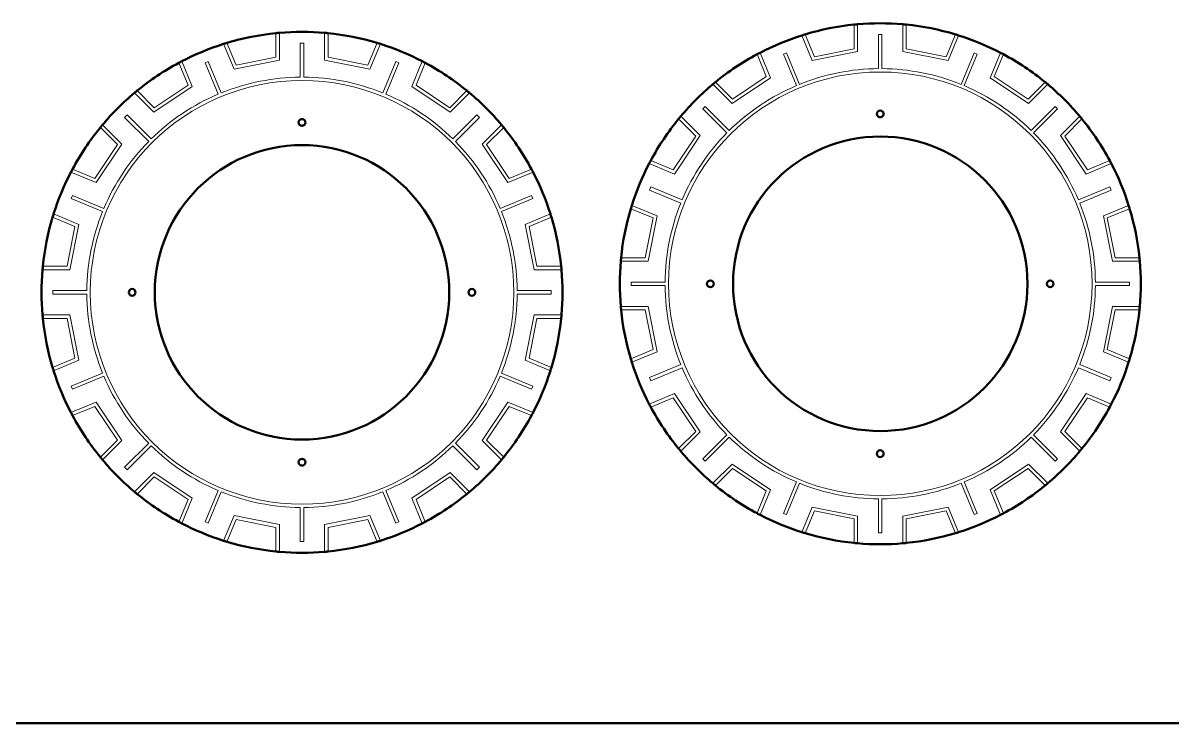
# Model space of a CAD drawing. Header units: millimetres. Extents: x -4457 to 5436, y 521 to 6420.
# Drawn here: x 2258 to 3272, y 5758 to 6376 of the extents above; entities that cross this region are included whole.
import ezdxf

# ---------------------------------------------------------------- set-up
doc = ezdxf.new("R2010")
doc.units = ezdxf.units.MM
doc.header["$MEASUREMENT"] = 0
doc.layers.add('layer 1', color=7, linetype='Continuous')
doc.layers.add('layer 2', color=7, linetype='Continuous')

msp = doc.modelspace()

# ---------------------------------------------------------------- linework, layer by layer
at = {"layer": 'layer 1', "lineweight": 50}
for points in [[(2991.7096, 6374.229), (2977.0243, 6372.7531), (2962.5151, 6369.867), (2948.3828, 6365.6108)], [(2994.7096, 6374.5107), (2993.709, 6374.4233), (2992.709, 6374.3294), (2991.7096, 6374.229)], [(3034.7096, 6374.5107), (3021.4016, 6375.6723), (3008.0176, 6375.6723), (2994.7096, 6374.5107)], [(3037.7096, 6374.229), (3036.7102, 6374.3294), (3035.7102, 6374.4233), (3034.7096, 6374.5107)], [(3081.0364, 6365.6108), (3066.9041, 6369.867), (3052.3949, 6372.7531), (3037.7096, 6374.229)], [(2481.0964, 6366.6915), (2466.4111, 6365.2156), (2451.902, 6362.3295), (2437.7697, 6358.0733)], [(2484.0964, 6366.9732), (2483.0958, 6366.8859), (2482.0958, 6366.792), (2481.0964, 6366.6915)], [(2524.0964, 6366.9732), (2510.7884, 6368.1348), (2497.4045, 6368.1348), (2484.0964, 6366.9732)], [(2527.0964, 6366.6915), (2526.0971, 6366.792), (2525.097, 6366.8859), (2524.0964, 6366.9732)], [(2570.4232, 6358.0733), (2556.2909, 6362.3295), (2541.7818, 6365.2156), (2527.0964, 6366.6915)], [(2945.5034, 6364.723), (2932.7639, 6360.7034), (2920.3987, 6355.5816), (2908.5482, 6349.4156)], [(2948.3828, 6365.6108), (2947.4211, 6365.3211), (2946.4613, 6365.0252), (2945.5034, 6364.723)], [(3083.9158, 6364.723), (3082.958, 6365.0252), (3081.9981, 6365.3211), (3081.0364, 6365.6108)], [(3120.871, 6349.4156), (3109.0205, 6355.5816), (3096.6554, 6360.7034), (3083.9158, 6364.723)], [(2434.8902, 6357.1855), (2422.1507, 6353.1659), (2409.7855, 6348.0441), (2397.9351, 6341.8781)], [(2437.7697, 6358.0733), (2436.8079, 6357.7836), (2435.8481, 6357.4877), (2434.8902, 6357.1855)], [(2573.3026, 6357.1855), (2572.3448, 6357.4877), (2571.3849, 6357.7836), (2570.4232, 6358.0733)], [(2610.2578, 6341.8781), (2598.4073, 6348.0441), (2586.0422, 6353.1659), (2573.3026, 6357.1855)], [(2397.9351, 6341.8781), (2397.044, 6341.4145), (2396.1561, 6340.9451), (2395.2712, 6340.4699)], [(2612.9217, 6340.4699), (2612.0368, 6340.9451), (2611.1488, 6341.4145), (2610.2578, 6341.8781)], [(2905.8844, 6348.0073), (2892.8817, 6341.0239), (2880.5815, 6332.8051), (2869.1537, 6323.4647)], [(2908.5482, 6349.4156), (2907.6572, 6348.952), (2906.7693, 6348.4826), (2905.8844, 6348.0073)], [(3123.5348, 6348.0073), (3122.65, 6348.4826), (3121.762, 6348.952), (3120.871, 6349.4156)], [(3160.2655, 6323.4647), (3148.8378, 6332.8051), (3136.5375, 6341.0239), (3123.5348, 6348.0073)], [(2395.2712, 6340.4699), (2382.2686, 6333.4864), (2369.9683, 6325.2677), (2358.5405, 6315.9272)], [(2649.6523, 6315.9272), (2638.2246, 6325.2677), (2625.9243, 6333.4864), (2612.9217, 6340.4699)], [(2866.8332, 6321.5425), (2856.6016, 6312.9537), (2847.1378, 6303.4899), (2838.549, 6293.2583)], [(2869.1537, 6323.4647), (2868.376, 6322.8291), (2867.6025, 6322.1883), (2866.8332, 6321.5425)], [(3162.586, 6321.5425), (3161.8167, 6322.1883), (3161.0432, 6322.8291), (3160.2655, 6323.4647)], [(3190.8703, 6293.2583), (3182.2815, 6303.4899), (3172.8176, 6312.9537), (3162.586, 6321.5425)], [(2356.2201, 6314.0051), (2345.9885, 6305.4163), (2336.5246, 6295.9524), (2327.9358, 6285.7208)], [(2358.5405, 6315.9272), (2357.7629, 6315.2916), (2356.9893, 6314.6508), (2356.2201, 6314.0051)], [(2651.9728, 6314.0051), (2651.2035, 6314.6508), (2650.43, 6315.2916), (2649.6523, 6315.9272)], [(2680.2571, 6285.7208), (2671.6683, 6295.9524), (2662.2044, 6305.4163), (2651.9728, 6314.0051)], [(2836.6268, 6290.9378), (2827.2864, 6279.5101), (2819.0676, 6267.2098), (2812.0842, 6254.2071)], [(2838.549, 6293.2583), (2837.9032, 6292.489), (2837.2625, 6291.7155), (2836.6268, 6290.9378)], [(3192.7924, 6290.9378), (3192.1568, 6291.7155), (3191.516, 6292.489), (3190.8703, 6293.2583)], [(3217.3351, 6254.2071), (3210.3516, 6267.2098), (3202.1329, 6279.5101), (3192.7924, 6290.9378)], [(2326.0136, 6283.4003), (2316.6732, 6271.9726), (2308.4544, 6259.6723), (2301.471, 6246.6696)], [(2327.9358, 6285.7208), (2327.29, 6284.9515), (2326.6493, 6284.178), (2326.0136, 6283.4003)], [(2682.1792, 6283.4003), (2681.5436, 6284.178), (2680.9029, 6284.9515), (2680.2571, 6285.7208)], [(2706.7219, 6246.6696), (2699.7385, 6259.6723), (2691.5197, 6271.9726), (2682.1792, 6283.4003)], [(2810.6759, 6251.5433), (2804.5099, 6239.6928), (2799.3881, 6227.3276), (2795.3686, 6214.5881)], [(2812.0842, 6254.2071), (2811.6089, 6253.3223), (2811.1395, 6252.4343), (2810.6759, 6251.5433)], [(3218.7433, 6251.5433), (3218.2797, 6252.4343), (3217.8103, 6253.3223), (3217.3351, 6254.2071)], [(3234.0507, 6214.5881), (3230.0311, 6227.3276), (3224.9093, 6239.6928), (3218.7433, 6251.5433)], [(2300.0627, 6244.0058), (2293.8967, 6232.1553), (2288.7749, 6219.7902), (2284.7554, 6207.0506)], [(2301.471, 6246.6696), (2300.9958, 6245.7848), (2300.5263, 6244.8968), (2300.0627, 6244.0058)], [(2708.1302, 6244.0058), (2707.6666, 6244.8968), (2707.1971, 6245.7848), (2706.7219, 6246.6696)], [(2723.4375, 6207.0506), (2719.4179, 6219.7902), (2714.2961, 6232.1553), (2708.1302, 6244.0058)], [(2794.4807, 6211.7087), (2790.2245, 6197.5764), (2787.3384, 6183.0672), (2785.8625, 6168.3819)], [(2795.3686, 6214.5881), (2795.0663, 6213.6302), (2794.7704, 6212.6704), (2794.4807, 6211.7087)], [(3234.9385, 6211.7087), (3234.6488, 6212.6704), (3234.3529, 6213.6302), (3234.0507, 6214.5881)], [(3243.5567, 6168.3819), (3242.0808, 6183.0672), (3239.1947, 6197.5764), (3234.9385, 6211.7087)], [(2283.8676, 6204.1712), (2279.6113, 6190.0389), (2276.7253, 6175.5297), (2275.2493, 6160.8444)], [(2284.7554, 6207.0506), (2284.4532, 6206.0928), (2284.1572, 6205.1329), (2283.8676, 6204.1712)], [(2724.3253, 6204.1712), (2724.0357, 6205.1329), (2723.7397, 6206.0928), (2723.4375, 6207.0506)], [(2732.9435, 6160.8444), (2731.4676, 6175.5297), (2728.5816, 6190.0389), (2724.3253, 6204.1712)], [(2275.2493, 6160.8444), (2275.1489, 6159.845), (2275.055, 6158.845), (2274.9677, 6157.8444)], [(2733.2252, 6157.8444), (2733.1379, 6158.845), (2733.044, 6159.845), (2732.9435, 6160.8444)], [(2785.5808, 6165.3819), (2784.4192, 6152.0739), (2784.4192, 6138.6899), (2785.5808, 6125.3819)], [(2785.8625, 6168.3819), (2785.7621, 6167.3825), (2785.6682, 6166.3825), (2785.5808, 6165.3819)], [(3243.8384, 6165.3819), (3243.7511, 6166.3825), (3243.6572, 6167.3825), (3243.5567, 6168.3819)], [(3243.8384, 6125.3819), (3245, 6138.6895), (3245, 6152.073), (3243.8385, 6165.3807)], [(2274.9677, 6157.8444), (2273.806, 6144.5364), (2273.806, 6131.1524), (2274.9677, 6117.8444)], [(2733.2252, 6117.8444), (2734.3868, 6131.152), (2734.3868, 6144.5356), (2733.2253, 6157.8432)], [(2785.5808, 6125.3819), (2785.6682, 6124.3813), (2785.7621, 6123.3813), (2785.8625, 6122.3819)], [(2785.8625, 6122.3819), (2787.3384, 6107.6966), (2790.2245, 6093.1874), (2794.4807, 6079.0551)], [(3234.9385, 6079.0551), (3239.1947, 6093.1874), (3242.0808, 6107.6966), (3243.5567, 6122.3819)], [(3243.5567, 6122.3819), (3243.6572, 6123.3813), (3243.7511, 6124.3813), (3243.8384, 6125.3819)], [(2274.9677, 6117.8444), (2275.055, 6116.8438), (2275.1489, 6115.8438), (2275.2493, 6114.8444)], [(2275.2493, 6114.8444), (2276.7253, 6100.1591), (2279.6113, 6085.6499), (2283.8676, 6071.5176)], [(2724.3253, 6071.5176), (2728.5816, 6085.6499), (2731.4676, 6100.1591), (2732.9435, 6114.8444)], [(2732.9435, 6114.8444), (2733.044, 6115.8438), (2733.1379, 6116.8438), (2733.2252, 6117.8444)], [(2794.4807, 6079.0551), (2794.7704, 6078.0934), (2795.0663, 6077.1336), (2795.3686, 6076.1757)], [(3234.0507, 6076.1757), (3234.3529, 6077.1336), (3234.6488, 6078.0934), (3234.9385, 6079.0551)], [(2283.8676, 6071.5176), (2284.1572, 6070.5559), (2284.4532, 6069.5961), (2284.7554, 6068.6382)], [(2284.7554, 6068.6382), (2288.7749, 6055.8987), (2293.8967, 6043.5335), (2300.0627, 6031.683)], [(2708.1302, 6031.683), (2714.2961, 6043.5335), (2719.4179, 6055.8987), (2723.4375, 6068.6382)], [(2723.4375, 6068.6382), (2723.7397, 6069.5961), (2724.0357, 6070.5559), (2724.3253, 6071.5176)], [(2795.3686, 6076.1757), (2799.3881, 6063.4361), (2804.5099, 6051.071), (2810.6759, 6039.2205)], [(3218.7433, 6039.2205), (3224.9093, 6051.071), (3230.0311, 6063.4361), (3234.0507, 6076.1757)], [(2810.6759, 6039.2205), (2811.1395, 6038.3295), (2811.6089, 6037.4415), (2812.0842, 6036.5567)], [(3217.3351, 6036.5567), (3217.8103, 6037.4415), (3218.2797, 6038.3295), (3218.7433, 6039.2205)], [(2300.0627, 6031.683), (2300.5263, 6030.792), (2300.9958, 6029.9041), (2301.471, 6029.0192)], [(2301.471, 6029.0192), (2308.4544, 6016.0165), (2316.6732, 6003.7163), (2326.0136, 5992.2885)], [(2682.1792, 5992.2885), (2691.5197, 6003.7163), (2699.7385, 6016.0165), (2706.7219, 6029.0192)], [(2706.7219, 6029.0192), (2707.1971, 6029.9041), (2707.6666, 6030.792), (2708.1302, 6031.683)], [(2812.0842, 6036.5567), (2819.0676, 6023.554), (2827.2864, 6011.2537), (2836.6268, 5999.826)], [(3192.7924, 5999.826), (3202.1329, 6011.2537), (3210.3516, 6023.554), (3217.3351, 6036.5567)], [(2836.6268, 5999.826), (2837.2625, 5999.0483), (2837.9032, 5998.2748), (2838.549, 5997.5055)], [(2838.549, 5997.5055), (2847.1378, 5987.2739), (2856.6016, 5977.8101), (2866.8332, 5969.2212)], [(3162.586, 5969.2212), (3172.8176, 5977.8101), (3182.2815, 5987.2739), (3190.8703, 5997.5055)], [(3190.8703, 5997.5055), (3191.516, 5998.2748), (3192.1568, 5999.0483), (3192.7924, 5999.826)], [(2326.0136, 5992.2885), (2326.6493, 5991.5108), (2327.29, 5990.7373), (2327.9358, 5989.968)], [(2327.9358, 5989.968), (2336.5246, 5979.7364), (2345.9885, 5970.2726), (2356.2201, 5961.6838)], [(2651.9728, 5961.6838), (2662.2044, 5970.2726), (2671.6683, 5979.7364), (2680.2571, 5989.968)], [(2680.2571, 5989.968), (2680.9029, 5990.7373), (2681.5436, 5991.5108), (2682.1792, 5992.2885)], [(2866.8332, 5969.2212), (2867.6025, 5968.5755), (2868.376, 5967.9347), (2869.1537, 5967.2991)], [(2869.1537, 5967.2991), (2880.5815, 5957.9586), (2892.8817, 5949.7399), (2905.8844, 5942.7565)], [(3123.5348, 5942.7565), (3136.5375, 5949.7399), (3148.8378, 5957.9586), (3160.2655, 5967.2991)], [(3160.2655, 5967.2991), (3161.0432, 5967.9347), (3161.8167, 5968.5755), (3162.586, 5969.2212)], [(2356.2201, 5961.6838), (2356.9893, 5961.038), (2357.7629, 5960.3973), (2358.5405, 5959.7616)], [(2358.5405, 5959.7616), (2369.9683, 5950.4212), (2382.2686, 5942.2024), (2395.2712, 5935.219)], [(2612.9217, 5935.219), (2625.9243, 5942.2024), (2638.2246, 5950.4212), (2649.6523, 5959.7616)], [(2649.6523, 5959.7616), (2650.43, 5960.3973), (2651.2035, 5961.038), (2651.9728, 5961.6838)], [(2905.8844, 5942.7565), (2906.7693, 5942.2812), (2907.6572, 5941.8118), (2908.5482, 5941.3482)], [(2908.5482, 5941.3482), (2920.3987, 5935.1822), (2932.7639, 5930.0604), (2945.5034, 5926.0408)], [(3083.9158, 5926.0408), (3096.6554, 5930.0604), (3109.0205, 5935.1822), (3120.871, 5941.3482)], [(3120.871, 5941.3482), (3121.762, 5941.8118), (3122.65, 5942.2812), (3123.5348, 5942.7565)], [(2395.2712, 5935.219), (2396.1561, 5934.7437), (2397.044, 5934.2743), (2397.9351, 5933.8107)], [(2397.9351, 5933.8107), (2409.7855, 5927.6447), (2422.1507, 5922.5229), (2434.8902, 5918.5034)], [(2573.3026, 5918.5034), (2586.0422, 5922.5229), (2598.4073, 5927.6447), (2610.2578, 5933.8107)], [(2610.2578, 5933.8107), (2611.1488, 5934.2743), (2612.0368, 5934.7437), (2612.9217, 5935.219)], [(2945.5034, 5926.0408), (2946.4613, 5925.7386), (2947.4211, 5925.4427), (2948.3828, 5925.153)], [(3081.0364, 5925.153), (3081.9981, 5925.4427), (3082.958, 5925.7386), (3083.9158, 5926.0408)], [(2434.8902, 5918.5034), (2435.8481, 5918.2011), (2436.8079, 5917.9052), (2437.7697, 5917.6155)], [(2437.7697, 5917.6155), (2451.902, 5913.3593), (2466.4111, 5910.4732), (2481.0964, 5908.9973)], [(2527.0964, 5908.9973), (2541.7818, 5910.4732), (2556.2909, 5913.3593), (2570.4232, 5917.6155)], [(2570.4232, 5917.6155), (2571.3849, 5917.9052), (2572.3448, 5918.2011), (2573.3026, 5918.5034)], [(2948.3828, 5925.153), (2962.5151, 5920.8968), (2977.0243, 5918.0107), (2991.7096, 5916.5348)], [(2991.7096, 5916.5348), (2992.709, 5916.4343), (2993.709, 5916.3404), (2994.7096, 5916.2531)], [(2994.7096, 5916.2531), (3008.0176, 5915.0915), (3021.4016, 5915.0915), (3034.7096, 5916.2531)], [(3034.7096, 5916.2531), (3035.7102, 5916.3404), (3036.7102, 5916.4343), (3037.7096, 5916.5348)], [(3037.7096, 5916.5348), (3052.3949, 5918.0107), (3066.9041, 5920.8968), (3081.0364, 5925.153)], [(2481.0964, 5908.9973), (2482.0958, 5908.8969), (2483.0958, 5908.803), (2484.0964, 5908.7156)], [(2484.0964, 5908.7156), (2497.4045, 5907.554), (2510.7884, 5907.554), (2524.0964, 5908.7156)], [(2524.0964, 5908.7156), (2525.097, 5908.803), (2526.0971, 5908.8969), (2527.0964, 5908.9973)], [(3670.5613, 5757.5702), (3670.5613, 5757.5702), (1665.5613, 5757.5702), (1665.5613, 5757.5702)]]:
    msp.add_open_spline(points, degree=3, dxfattribs=at)
for points in [[(2507.0964, 6287.8444), (2507.0964, 6289.5013), (2505.7533, 6290.8444), (2504.0964, 6290.8444), (2504.0964, 6290.8444), (2502.4396, 6290.8444), (2501.0964, 6289.5013), (2501.0964, 6287.8444), (2501.0964, 6287.8444), (2501.0964, 6286.1876), (2502.4396, 6284.8444), (2504.0964, 6284.8444), (2504.0964, 6284.8444), (2505.7533, 6284.8444), (2507.0964, 6286.1875), (2507.0964, 6287.8444)], [(3017.7096, 6295.3819), (3017.7096, 6297.0387), (3016.3665, 6298.3819), (3014.7096, 6298.3819), (3014.7096, 6298.3819), (3013.0528, 6298.3819), (3011.7096, 6297.0388), (3011.7096, 6295.3819), (3011.7096, 6295.3819), (3011.7096, 6293.725), (3013.0527, 6292.3819), (3014.7096, 6292.3819), (3014.7096, 6292.3819), (3016.3665, 6292.3819), (3017.7096, 6293.725), (3017.7096, 6295.3819)], [(3144.7096, 6145.3819), (3144.7096, 6217.1788), (3086.5067, 6275.3818), (3014.7098, 6275.3819), (3014.7098, 6275.3819), (2942.9128, 6275.382), (2884.7098, 6217.1792), (2884.7096, 6145.3822), (2884.7096, 6145.3822), (2884.7094, 6073.5853), (2942.9121, 6015.3822), (3014.7091, 6015.3819), (3014.7091, 6015.3819), (3086.506, 6015.3816), (3144.7092, 6073.5843), (3144.7096, 6145.3812)], [(2634.0964, 6137.8444), (2634.0964, 6209.6414), (2575.8936, 6267.8443), (2504.0966, 6267.8444), (2504.0966, 6267.8444), (2432.2997, 6267.8445), (2374.0966, 6209.6417), (2374.0964, 6137.8448), (2374.0964, 6137.8448), (2374.0962, 6066.0478), (2432.299, 6007.8447), (2504.0959, 6007.8444), (2504.0959, 6007.8444), (2575.8929, 6007.8441), (2634.0961, 6066.0468), (2634.0964, 6137.8437)], [(2357.0964, 6137.8444), (2357.0964, 6139.5013), (2355.7533, 6140.8444), (2354.0964, 6140.8444), (2354.0964, 6140.8444), (2352.4396, 6140.8444), (2351.0964, 6139.5013), (2351.0964, 6137.8444), (2351.0964, 6137.8444), (2351.0964, 6136.1876), (2352.4396, 6134.8444), (2354.0964, 6134.8444), (2354.0964, 6134.8444), (2355.7533, 6134.8444), (2357.0964, 6136.1875), (2357.0964, 6137.8444)], [(2657.0964, 6137.8444), (2657.0964, 6139.5013), (2655.7533, 6140.8444), (2654.0964, 6140.8444), (2654.0964, 6140.8444), (2652.4396, 6140.8444), (2651.0964, 6139.5013), (2651.0964, 6137.8444), (2651.0964, 6137.8444), (2651.0964, 6136.1876), (2652.4396, 6134.8444), (2654.0964, 6134.8444), (2654.0964, 6134.8444), (2655.7533, 6134.8444), (2657.0964, 6136.1875), (2657.0964, 6137.8444)], [(2867.7096, 6145.3819), (2867.7096, 6147.0387), (2866.3665, 6148.3819), (2864.7096, 6148.3819), (2864.7096, 6148.3819), (2863.0528, 6148.3819), (2861.7096, 6147.0388), (2861.7096, 6145.3819), (2861.7096, 6145.3819), (2861.7096, 6143.725), (2863.0527, 6142.3819), (2864.7096, 6142.3819), (2864.7096, 6142.3819), (2866.3665, 6142.3819), (2867.7096, 6143.725), (2867.7096, 6145.3819)], [(3167.7096, 6145.3819), (3167.7096, 6147.0387), (3166.3665, 6148.3819), (3164.7096, 6148.3819), (3164.7096, 6148.3819), (3163.0528, 6148.3819), (3161.7096, 6147.0388), (3161.7096, 6145.3819), (3161.7096, 6145.3819), (3161.7096, 6143.725), (3163.0527, 6142.3819), (3164.7096, 6142.3819), (3164.7096, 6142.3819), (3166.3665, 6142.3819), (3167.7096, 6143.725), (3167.7096, 6145.3819)], [(3017.7096, 5995.3819), (3017.7096, 5997.0387), (3016.3665, 5998.3819), (3014.7096, 5998.3819), (3014.7096, 5998.3819), (3013.0528, 5998.3819), (3011.7096, 5997.0388), (3011.7096, 5995.3819), (3011.7096, 5995.3819), (3011.7096, 5993.725), (3013.0527, 5992.3819), (3014.7096, 5992.3819), (3014.7096, 5992.3819), (3016.3665, 5992.3819), (3017.7096, 5993.725), (3017.7096, 5995.3819)], [(2507.0964, 5987.8444), (2507.0964, 5989.5013), (2505.7533, 5990.8444), (2504.0964, 5990.8444), (2504.0964, 5990.8444), (2502.4396, 5990.8444), (2501.0964, 5989.5013), (2501.0964, 5987.8444), (2501.0964, 5987.8444), (2501.0964, 5986.1876), (2502.4396, 5984.8444), (2504.0964, 5984.8444), (2504.0964, 5984.8444), (2505.7533, 5984.8444), (2507.0964, 5986.1875), (2507.0964, 5987.8444)]]:
    msp.add_open_spline(points, degree=3, knots=[0, 0, 0, 0, 0.2, 0.2, 0.2, 0.2, 0.4, 0.4, 0.4, 0.4, 0.6, 0.6, 0.6, 0.6, 1, 1, 1, 1], dxfattribs=at)
at = {"layer": 'layer 2', "color": 240, "lineweight": 9}
for points in [[(2991.7096, 6352.8819), (2991.7096, 6352.8819), (2991.7096, 6374.229), (2991.7096, 6374.229)], [(2994.7096, 6374.5107), (2994.7096, 6374.5107), (2994.7096, 6350.4198), (2994.7096, 6350.4198)], [(3034.7096, 6350.4198), (3034.7096, 6350.4198), (3034.7096, 6374.5107), (3034.7096, 6374.5107)], [(3037.7096, 6374.229), (3037.7096, 6374.229), (3037.7096, 6352.8819), (3037.7096, 6352.8819)], [(2481.0964, 6345.3444), (2481.0964, 6345.3444), (2481.0964, 6366.6915), (2481.0964, 6366.6915)], [(2484.0964, 6366.9732), (2484.0964, 6366.9732), (2484.0964, 6342.8824), (2484.0964, 6342.8824)], [(2524.0964, 6342.8824), (2524.0964, 6342.8824), (2524.0964, 6366.9732), (2524.0964, 6366.9732)], [(2527.0964, 6366.6915), (2527.0964, 6366.6915), (2527.0964, 6345.3444), (2527.0964, 6345.3444)], [(2954.7226, 6342.4659), (2954.7226, 6342.4659), (2945.5034, 6364.723), (2945.5034, 6364.723)], [(2948.3828, 6365.6108), (2948.3828, 6365.6108), (2956.552, 6345.8886), (2956.552, 6345.8886)], [(3013.2096, 6365.3819), (3013.2096, 6365.3819), (3016.2096, 6365.3819), (3016.2096, 6365.3819)], [(3013.2096, 6335.376), (3013.2096, 6335.376), (3013.2096, 6365.3819), (3013.2096, 6365.3819)], [(3016.2096, 6365.3819), (3016.2096, 6365.3819), (3016.2096, 6335.376), (3016.2096, 6335.376)], [(3072.8672, 6345.8886), (3072.8672, 6345.8886), (3081.0364, 6365.6108), (3081.0364, 6365.6108)], [(3083.9158, 6364.723), (3083.9158, 6364.723), (3074.6966, 6342.4659), (3074.6966, 6342.4659)], [(2444.1094, 6334.9284), (2444.1094, 6334.9284), (2434.8902, 6357.1855), (2434.8902, 6357.1855)], [(2437.7697, 6358.0733), (2437.7697, 6358.0733), (2445.9389, 6338.3511), (2445.9389, 6338.3511)], [(2502.5964, 6357.8444), (2502.5964, 6357.8444), (2505.5964, 6357.8444), (2505.5964, 6357.8444)], [(2502.5964, 6327.8385), (2502.5964, 6327.8385), (2502.5964, 6357.8444), (2502.5964, 6357.8444)], [(2505.5964, 6357.8444), (2505.5964, 6357.8444), (2505.5964, 6327.8385), (2505.5964, 6327.8385)], [(2562.254, 6338.3511), (2562.254, 6338.3511), (2570.4232, 6358.0733), (2570.4232, 6358.0733)], [(2573.3026, 6357.1855), (2573.3026, 6357.1855), (2564.0835, 6334.9284), (2564.0835, 6334.9284)], [(2956.552, 6345.8886), (2956.552, 6345.8886), (2991.7096, 6352.8819), (2991.7096, 6352.8819)], [(3037.7096, 6352.8819), (3037.7096, 6352.8819), (3072.8672, 6345.8886), (3072.8672, 6345.8886)], [(2397.9351, 6341.8781), (2397.9351, 6341.8781), (2407.1542, 6319.6211), (2407.1542, 6319.6211)], [(2418.5203, 6340.5239), (2418.5203, 6340.5239), (2421.2919, 6341.6719), (2421.2919, 6341.6719)], [(2421.2919, 6341.6719), (2421.2919, 6341.6719), (2432.7747, 6313.9501), (2432.7747, 6313.9501)], [(2484.0964, 6342.8824), (2484.0964, 6342.8824), (2444.1094, 6334.9284), (2444.1094, 6334.9284)], [(2445.9389, 6338.3511), (2445.9389, 6338.3511), (2481.0964, 6345.3444), (2481.0964, 6345.3444)], [(2564.0835, 6334.9284), (2564.0835, 6334.9284), (2524.0964, 6342.8824), (2524.0964, 6342.8824)], [(2527.0964, 6345.3444), (2527.0964, 6345.3444), (2562.254, 6338.3511), (2562.254, 6338.3511)], [(2575.4182, 6313.9501), (2575.4182, 6313.9501), (2586.901, 6341.6719), (2586.901, 6341.6719)], [(2586.901, 6341.6719), (2586.901, 6341.6719), (2589.6726, 6340.5239), (2589.6726, 6340.5239)], [(2601.0386, 6319.6211), (2601.0386, 6319.6211), (2610.2578, 6341.8781), (2610.2578, 6341.8781)], [(2914.0536, 6328.2852), (2914.0536, 6328.2852), (2905.8844, 6348.0073), (2905.8844, 6348.0073)], [(2908.5482, 6349.4156), (2908.5482, 6349.4156), (2917.7674, 6327.1586), (2917.7674, 6327.1586)], [(2929.1334, 6348.0614), (2929.1334, 6348.0614), (2931.9051, 6349.2094), (2931.9051, 6349.2094)], [(2940.6162, 6320.3395), (2940.6162, 6320.3395), (2929.1334, 6348.0614), (2929.1334, 6348.0614)], [(2931.9051, 6349.2094), (2931.9051, 6349.2094), (2943.3878, 6321.4876), (2943.3878, 6321.4876)], [(2994.7096, 6350.4198), (2994.7096, 6350.4198), (2954.7226, 6342.4659), (2954.7226, 6342.4659)], [(3074.6966, 6342.4659), (3074.6966, 6342.4659), (3034.7096, 6350.4198), (3034.7096, 6350.4198)], [(3086.0314, 6321.4876), (3086.0314, 6321.4876), (3097.5141, 6349.2094), (3097.5141, 6349.2094)], [(3100.2858, 6348.0614), (3100.2858, 6348.0614), (3088.803, 6320.3395), (3088.803, 6320.3395)], [(3097.5141, 6349.2094), (3097.5141, 6349.2094), (3100.2858, 6348.0614), (3100.2858, 6348.0614)], [(3111.6518, 6327.1586), (3111.6518, 6327.1586), (3120.871, 6349.4156), (3120.871, 6349.4156)], [(3123.5348, 6348.0073), (3123.5348, 6348.0073), (3115.3656, 6328.2852), (3115.3656, 6328.2852)], [(2403.4404, 6320.7477), (2403.4404, 6320.7477), (2395.2712, 6340.4699), (2395.2712, 6340.4699)], [(2430.003, 6312.802), (2430.003, 6312.802), (2418.5203, 6340.5239), (2418.5203, 6340.5239)], [(2589.6726, 6340.5239), (2589.6726, 6340.5239), (2578.1898, 6312.802), (2578.1898, 6312.802)], [(2612.9217, 6340.4699), (2612.9217, 6340.4699), (2604.7525, 6320.7477), (2604.7525, 6320.7477)], [(3013.2096, 6335.376), (2989.2685, 6335.187), (2965.5789, 6330.4748), (2943.3878, 6321.4876)], [(3086.0314, 6321.4876), (3063.8404, 6330.4748), (3040.1507, 6335.187), (3016.2096, 6335.376)], [(2502.5964, 6327.8385), (2478.6554, 6327.6495), (2454.9657, 6322.9373), (2432.7747, 6313.9501)], [(2575.4182, 6313.9501), (2553.2272, 6322.9373), (2529.5375, 6327.6495), (2505.5964, 6327.8385)], [(2883.868, 6304.5077), (2883.868, 6304.5077), (2866.8332, 6321.5425), (2866.8332, 6321.5425)], [(2869.1537, 6323.4647), (2869.1537, 6323.4647), (2884.2484, 6308.37), (2884.2484, 6308.37)], [(2917.7674, 6327.1586), (2917.7674, 6327.1586), (2883.868, 6304.5077), (2883.868, 6304.5077)], [(2884.2484, 6308.37), (2884.2484, 6308.37), (2914.0536, 6328.2852), (2914.0536, 6328.2852)], [(3145.5512, 6304.5077), (3145.5512, 6304.5077), (3111.6518, 6327.1586), (3111.6518, 6327.1586)], [(3115.3656, 6328.2852), (3115.3656, 6328.2852), (3145.1708, 6308.37), (3145.1708, 6308.37)], [(3145.1708, 6308.37), (3145.1708, 6308.37), (3160.2655, 6323.4647), (3160.2655, 6323.4647)], [(3162.586, 6321.5425), (3162.586, 6321.5425), (3145.5512, 6304.5077), (3145.5512, 6304.5077)], [(2373.2549, 6296.9703), (2373.2549, 6296.9703), (2356.2201, 6314.0051), (2356.2201, 6314.0051)], [(2358.5405, 6315.9272), (2358.5405, 6315.9272), (2373.6353, 6300.8325), (2373.6353, 6300.8325)], [(2430.003, 6312.802), (2407.9567, 6303.4655), (2387.8736, 6290.0464), (2370.811, 6273.2512)], [(2407.1542, 6319.6211), (2407.1542, 6319.6211), (2373.2549, 6296.9703), (2373.2549, 6296.9703)], [(2373.6353, 6300.8325), (2373.6353, 6300.8325), (2403.4404, 6320.7477), (2403.4404, 6320.7477)], [(2637.3819, 6273.2512), (2620.3193, 6290.0464), (2600.2362, 6303.4655), (2578.1898, 6312.802)], [(2634.938, 6296.9703), (2634.938, 6296.9703), (2601.0386, 6319.6211), (2601.0386, 6319.6211)], [(2604.7525, 6320.7477), (2604.7525, 6320.7477), (2634.5576, 6300.8325), (2634.5576, 6300.8325)], [(2634.5576, 6300.8325), (2634.5576, 6300.8325), (2649.6523, 6315.9272), (2649.6523, 6315.9272)], [(2651.9728, 6314.0051), (2651.9728, 6314.0051), (2634.938, 6296.9703), (2634.938, 6296.9703)], [(2940.6162, 6320.3395), (2918.5699, 6311.003), (2898.4867, 6297.5839), (2881.4242, 6280.7887)], [(3147.9951, 6280.7887), (3130.9325, 6297.5839), (3110.8494, 6311.003), (3088.803, 6320.3395)], [(2858.0855, 6299.8847), (2858.0855, 6299.8847), (2860.2068, 6302.006), (2860.2068, 6302.006)], [(2860.2068, 6302.006), (2860.2068, 6302.006), (2881.4242, 6280.7887), (2881.4242, 6280.7887)], [(3147.9951, 6280.7887), (3147.9951, 6280.7887), (3169.2124, 6302.006), (3169.2124, 6302.006)], [(3169.2124, 6302.006), (3169.2124, 6302.006), (3171.3338, 6299.8847), (3171.3338, 6299.8847)], [(2347.4723, 6292.3472), (2347.4723, 6292.3472), (2349.5936, 6294.4686), (2349.5936, 6294.4686)], [(2368.6897, 6271.1299), (2368.6897, 6271.1299), (2347.4723, 6292.3472), (2347.4723, 6292.3472)], [(2349.5936, 6294.4686), (2349.5936, 6294.4686), (2370.811, 6273.2512), (2370.811, 6273.2512)], [(2637.3819, 6273.2512), (2637.3819, 6273.2512), (2658.5993, 6294.4686), (2658.5993, 6294.4686)], [(2660.7206, 6292.3472), (2660.7206, 6292.3472), (2639.5032, 6271.1299), (2639.5032, 6271.1299)], [(2658.5993, 6294.4686), (2658.5993, 6294.4686), (2660.7206, 6292.3472), (2660.7206, 6292.3472)], [(2851.7215, 6275.8431), (2851.7215, 6275.8431), (2836.6268, 6290.9378), (2836.6268, 6290.9378)], [(2838.549, 6293.2583), (2838.549, 6293.2583), (2855.5838, 6276.2235), (2855.5838, 6276.2235)], [(2879.3029, 6278.6673), (2879.3029, 6278.6673), (2858.0855, 6299.8847), (2858.0855, 6299.8847)], [(3171.3338, 6299.8847), (3171.3338, 6299.8847), (3150.1164, 6278.6673), (3150.1164, 6278.6673)], [(3173.8355, 6276.2235), (3173.8355, 6276.2235), (3190.8703, 6293.2583), (3190.8703, 6293.2583)], [(3192.7924, 6290.9378), (3192.7924, 6290.9378), (3177.6977, 6275.8431), (3177.6977, 6275.8431)], [(2341.1083, 6268.3056), (2341.1083, 6268.3056), (2326.0136, 6283.4003), (2326.0136, 6283.4003)], [(2327.9358, 6285.7208), (2327.9358, 6285.7208), (2344.9706, 6268.686), (2344.9706, 6268.686)], [(2663.2223, 6268.686), (2663.2223, 6268.686), (2680.2571, 6285.7208), (2680.2571, 6285.7208)], [(2682.1792, 6283.4003), (2682.1792, 6283.4003), (2667.0845, 6268.3056), (2667.0845, 6268.3056)], [(2368.6897, 6271.1299), (2351.8944, 6254.0673), (2338.4753, 6233.9842), (2329.1388, 6211.9378)], [(2679.0541, 6211.9378), (2669.7176, 6233.9842), (2656.2984, 6254.0673), (2639.5032, 6271.1299)], [(2831.8064, 6246.0379), (2831.8064, 6246.0379), (2851.7215, 6275.8431), (2851.7215, 6275.8431)], [(2855.5838, 6276.2235), (2855.5838, 6276.2235), (2832.9329, 6242.3241), (2832.9329, 6242.3241)], [(2879.3029, 6278.6673), (2862.5076, 6261.6048), (2849.0885, 6241.5216), (2839.752, 6219.4753)], [(3189.6672, 6219.4753), (3180.3307, 6241.5216), (3166.9116, 6261.6048), (3150.1164, 6278.6673)], [(3196.4863, 6242.3241), (3196.4863, 6242.3241), (3173.8355, 6276.2235), (3173.8355, 6276.2235)], [(3177.6977, 6275.8431), (3177.6977, 6275.8431), (3197.6129, 6246.0379), (3197.6129, 6246.0379)], [(2321.1932, 6238.5004), (2321.1932, 6238.5004), (2341.1083, 6268.3056), (2341.1083, 6268.3056)], [(2344.9706, 6268.686), (2344.9706, 6268.686), (2322.3197, 6234.7866), (2322.3197, 6234.7866)], [(2685.8731, 6234.7866), (2685.8731, 6234.7866), (2663.2223, 6268.686), (2663.2223, 6268.686)], [(2667.0845, 6268.3056), (2667.0845, 6268.3056), (2686.9997, 6238.5004), (2686.9997, 6238.5004)], [(2832.9329, 6242.3241), (2832.9329, 6242.3241), (2810.6759, 6251.5433), (2810.6759, 6251.5433)], [(2812.0842, 6254.2071), (2812.0842, 6254.2071), (2831.8064, 6246.0379), (2831.8064, 6246.0379)], [(3218.7433, 6251.5433), (3218.7433, 6251.5433), (3196.4863, 6242.3241), (3196.4863, 6242.3241)], [(3197.6129, 6246.0379), (3197.6129, 6246.0379), (3217.3351, 6254.2071), (3217.3351, 6254.2071)], [(2322.3197, 6234.7866), (2322.3197, 6234.7866), (2300.0627, 6244.0058), (2300.0627, 6244.0058)], [(2301.471, 6246.6696), (2301.471, 6246.6696), (2321.1932, 6238.5004), (2321.1932, 6238.5004)], [(2708.1302, 6244.0058), (2708.1302, 6244.0058), (2685.8731, 6234.7866), (2685.8731, 6234.7866)], [(2686.9997, 6238.5004), (2686.9997, 6238.5004), (2706.7219, 6246.6696), (2706.7219, 6246.6696)], [(2810.8821, 6228.1864), (2810.8821, 6228.1864), (2812.0301, 6230.9581), (2812.0301, 6230.9581)], [(2812.0301, 6230.9581), (2812.0301, 6230.9581), (2839.752, 6219.4753), (2839.752, 6219.4753)], [(3189.6672, 6219.4753), (3189.6672, 6219.4753), (3217.3891, 6230.9581), (3217.3891, 6230.9581)], [(3217.3891, 6230.9581), (3217.3891, 6230.9581), (3218.5371, 6228.1864), (3218.5371, 6228.1864)], [(2300.2689, 6220.649), (2300.2689, 6220.649), (2301.417, 6223.4206), (2301.417, 6223.4206)], [(2327.9908, 6209.1662), (2327.9908, 6209.1662), (2300.2689, 6220.649), (2300.2689, 6220.649)], [(2301.417, 6223.4206), (2301.417, 6223.4206), (2329.1388, 6211.9378), (2329.1388, 6211.9378)], [(2679.0541, 6211.9378), (2679.0541, 6211.9378), (2706.7759, 6223.4206), (2706.7759, 6223.4206)], [(2707.924, 6220.649), (2707.924, 6220.649), (2680.2021, 6209.1662), (2680.2021, 6209.1662)], [(2706.7759, 6223.4206), (2706.7759, 6223.4206), (2707.924, 6220.649), (2707.924, 6220.649)], [(2838.6039, 6216.7037), (2838.6039, 6216.7037), (2810.8821, 6228.1864), (2810.8821, 6228.1864)], [(3218.5371, 6228.1864), (3218.5371, 6228.1864), (3190.8153, 6216.7037), (3190.8153, 6216.7037)], [(2814.2029, 6203.5395), (2814.2029, 6203.5395), (2794.4807, 6211.7087), (2794.4807, 6211.7087)], [(2795.3686, 6214.5881), (2795.3686, 6214.5881), (2817.6256, 6205.3689), (2817.6256, 6205.3689)], [(2838.6039, 6216.7037), (2829.6167, 6194.5127), (2824.9045, 6170.823), (2824.7155, 6146.8819)], [(3204.7037, 6146.8819), (3204.5147, 6170.823), (3199.8025, 6194.5127), (3190.8153, 6216.7037)], [(3211.7936, 6205.3689), (3211.7936, 6205.3689), (3234.0507, 6214.5881), (3234.0507, 6214.5881)], [(3234.9385, 6211.7087), (3234.9385, 6211.7087), (3215.2163, 6203.5395), (3215.2163, 6203.5395)], [(2303.5897, 6196.002), (2303.5897, 6196.002), (2283.8676, 6204.1712), (2283.8676, 6204.1712)], [(2284.7554, 6207.0506), (2284.7554, 6207.0506), (2307.0124, 6197.8314), (2307.0124, 6197.8314)], [(2327.9908, 6209.1662), (2319.0035, 6186.9752), (2314.2914, 6163.2855), (2314.1024, 6139.3444)], [(2694.0905, 6139.3444), (2693.9015, 6163.2855), (2689.1893, 6186.9752), (2680.2021, 6209.1662)], [(2701.1805, 6197.8314), (2701.1805, 6197.8314), (2723.4375, 6207.0506), (2723.4375, 6207.0506)], [(2724.3253, 6204.1712), (2724.3253, 6204.1712), (2704.6031, 6196.002), (2704.6031, 6196.002)], [(2807.2096, 6168.3819), (2807.2096, 6168.3819), (2814.2029, 6203.5395), (2814.2029, 6203.5395)], [(2817.6256, 6205.3689), (2817.6256, 6205.3689), (2809.6717, 6165.3819), (2809.6717, 6165.3819)], [(3219.7476, 6165.3819), (3219.7476, 6165.3819), (3211.7936, 6205.3689), (3211.7936, 6205.3689)], [(3215.2163, 6203.5395), (3215.2163, 6203.5395), (3222.2096, 6168.3819), (3222.2096, 6168.3819)], [(2296.5965, 6160.8444), (2296.5965, 6160.8444), (2303.5897, 6196.002), (2303.5897, 6196.002)], [(2307.0124, 6197.8314), (2307.0124, 6197.8314), (2299.0585, 6157.8444), (2299.0585, 6157.8444)], [(2709.1344, 6157.8444), (2709.1344, 6157.8444), (2701.1805, 6197.8314), (2701.1805, 6197.8314)], [(2704.6031, 6196.002), (2704.6031, 6196.002), (2711.5964, 6160.8444), (2711.5964, 6160.8444)], [(2275.2493, 6160.8444), (2275.2493, 6160.8444), (2296.5965, 6160.8444), (2296.5965, 6160.8444)], [(2711.5964, 6160.8444), (2711.5964, 6160.8444), (2732.9435, 6160.8444), (2732.9435, 6160.8444)], [(2809.6717, 6165.3819), (2809.6717, 6165.3819), (2785.5808, 6165.3819), (2785.5808, 6165.3819)], [(2785.8625, 6168.3819), (2785.8625, 6168.3819), (2807.2096, 6168.3819), (2807.2096, 6168.3819)], [(3243.8384, 6165.3819), (3243.8384, 6165.3819), (3219.7476, 6165.3819), (3219.7476, 6165.3819)], [(3222.2096, 6168.3819), (3222.2096, 6168.3819), (3243.5567, 6168.3819), (3243.5567, 6168.3819)], [(2299.0585, 6157.8444), (2299.0585, 6157.8444), (2274.9677, 6157.8444), (2274.9677, 6157.8444)], [(2733.2252, 6157.8444), (2733.2252, 6157.8444), (2709.1344, 6157.8444), (2709.1344, 6157.8444)], [(2284.0964, 6139.3444), (2284.0964, 6139.3444), (2314.1024, 6139.3444), (2314.1024, 6139.3444)], [(2284.0964, 6136.3444), (2284.0964, 6136.3444), (2284.0964, 6139.3444), (2284.0964, 6139.3444)], [(2694.0905, 6139.3444), (2694.0905, 6139.3444), (2724.0964, 6139.3444), (2724.0964, 6139.3444)], [(2724.0964, 6139.3444), (2724.0964, 6139.3444), (2724.0964, 6136.3444), (2724.0964, 6136.3444)], [(2794.7096, 6146.8819), (2794.7096, 6146.8819), (2824.7155, 6146.8819), (2824.7155, 6146.8819)], [(2794.7096, 6143.8819), (2794.7096, 6143.8819), (2794.7096, 6146.8819), (2794.7096, 6146.8819)], [(2824.7155, 6143.8819), (2824.7155, 6143.8819), (2794.7096, 6143.8819), (2794.7096, 6143.8819)], [(2824.7155, 6143.8819), (2824.9045, 6119.9408), (2829.6167, 6096.2511), (2838.6039, 6074.0601)], [(3190.8153, 6074.0601), (3199.8025, 6096.2511), (3204.5147, 6119.9408), (3204.7037, 6143.8819)], [(3204.7037, 6146.8819), (3204.7037, 6146.8819), (3234.7096, 6146.8819), (3234.7096, 6146.8819)], [(3234.7096, 6143.8819), (3234.7096, 6143.8819), (3204.7037, 6143.8819), (3204.7037, 6143.8819)], [(3234.7096, 6146.8819), (3234.7096, 6146.8819), (3234.7096, 6143.8819), (3234.7096, 6143.8819)], [(2314.1024, 6136.3444), (2314.1024, 6136.3444), (2284.0964, 6136.3444), (2284.0964, 6136.3444)], [(2314.1024, 6136.3444), (2314.2914, 6112.4033), (2319.0035, 6088.7137), (2327.9908, 6066.5226)], [(2680.2021, 6066.5226), (2689.1893, 6088.7137), (2693.9015, 6112.4033), (2694.0905, 6136.3444)], [(2724.0964, 6136.3444), (2724.0964, 6136.3444), (2694.0905, 6136.3444), (2694.0905, 6136.3444)], [(2785.5808, 6125.3819), (2785.5808, 6125.3819), (2809.6717, 6125.3819), (2809.6717, 6125.3819)], [(2807.2096, 6122.3819), (2807.2096, 6122.3819), (2785.8625, 6122.3819), (2785.8625, 6122.3819)], [(2814.2029, 6087.2243), (2814.2029, 6087.2243), (2807.2096, 6122.3819), (2807.2096, 6122.3819)], [(2809.6717, 6125.3819), (2809.6717, 6125.3819), (2817.6256, 6085.3949), (2817.6256, 6085.3949)], [(3211.7936, 6085.3949), (3211.7936, 6085.3949), (3219.7476, 6125.3819), (3219.7476, 6125.3819)], [(3222.2096, 6122.3819), (3222.2096, 6122.3819), (3215.2163, 6087.2243), (3215.2163, 6087.2243)], [(3219.7476, 6125.3819), (3219.7476, 6125.3819), (3243.8384, 6125.3819), (3243.8384, 6125.3819)], [(3243.5567, 6122.3819), (3243.5567, 6122.3819), (3222.2096, 6122.3819), (3222.2096, 6122.3819)], [(2274.9677, 6117.8444), (2274.9677, 6117.8444), (2299.0585, 6117.8444), (2299.0585, 6117.8444)], [(2296.5965, 6114.8444), (2296.5965, 6114.8444), (2275.2493, 6114.8444), (2275.2493, 6114.8444)], [(2303.5897, 6079.6868), (2303.5897, 6079.6868), (2296.5965, 6114.8444), (2296.5965, 6114.8444)], [(2299.0585, 6117.8444), (2299.0585, 6117.8444), (2307.0124, 6077.8574), (2307.0124, 6077.8574)], [(2701.1805, 6077.8574), (2701.1805, 6077.8574), (2709.1344, 6117.8444), (2709.1344, 6117.8444)], [(2711.5964, 6114.8444), (2711.5964, 6114.8444), (2704.6031, 6079.6868), (2704.6031, 6079.6868)], [(2709.1344, 6117.8444), (2709.1344, 6117.8444), (2733.2252, 6117.8444), (2733.2252, 6117.8444)], [(2732.9435, 6114.8444), (2732.9435, 6114.8444), (2711.5964, 6114.8444), (2711.5964, 6114.8444)], [(2283.8676, 6071.5176), (2283.8676, 6071.5176), (2303.5897, 6079.6868), (2303.5897, 6079.6868)], [(2307.0124, 6077.8574), (2307.0124, 6077.8574), (2284.7554, 6068.6382), (2284.7554, 6068.6382)], [(2723.4375, 6068.6382), (2723.4375, 6068.6382), (2701.1805, 6077.8574), (2701.1805, 6077.8574)], [(2704.6031, 6079.6868), (2704.6031, 6079.6868), (2724.3253, 6071.5176), (2724.3253, 6071.5176)], [(2794.4807, 6079.0551), (2794.4807, 6079.0551), (2814.2029, 6087.2243), (2814.2029, 6087.2243)], [(2817.6256, 6085.3949), (2817.6256, 6085.3949), (2795.3686, 6076.1757), (2795.3686, 6076.1757)], [(3234.0507, 6076.1757), (3234.0507, 6076.1757), (3211.7936, 6085.3949), (3211.7936, 6085.3949)], [(3215.2163, 6087.2243), (3215.2163, 6087.2243), (3234.9385, 6079.0551), (3234.9385, 6079.0551)], [(2810.8821, 6062.5774), (2810.8821, 6062.5774), (2838.6039, 6074.0601), (2838.6039, 6074.0601)], [(2839.752, 6071.2885), (2839.752, 6071.2885), (2812.0301, 6059.8057), (2812.0301, 6059.8057)], [(2839.752, 6071.2885), (2849.0885, 6049.2421), (2862.5076, 6029.159), (2879.3029, 6012.0965)], [(3150.1164, 6012.0965), (3166.9116, 6029.159), (3180.3307, 6049.2421), (3189.6672, 6071.2885)], [(3217.3891, 6059.8057), (3217.3891, 6059.8057), (3189.6672, 6071.2885), (3189.6672, 6071.2885)], [(3190.8153, 6074.0601), (3190.8153, 6074.0601), (3218.5371, 6062.5774), (3218.5371, 6062.5774)], [(2300.2689, 6055.0399), (2300.2689, 6055.0399), (2327.9908, 6066.5226), (2327.9908, 6066.5226)], [(2329.1388, 6063.751), (2329.1388, 6063.751), (2301.417, 6052.2682), (2301.417, 6052.2682)], [(2329.1388, 6063.751), (2338.4753, 6041.7047), (2351.8944, 6021.6215), (2368.6897, 6004.559)], [(2639.5032, 6004.559), (2656.2984, 6021.6215), (2669.7176, 6041.7047), (2679.0541, 6063.751)], [(2706.7759, 6052.2682), (2706.7759, 6052.2682), (2679.0541, 6063.751), (2679.0541, 6063.751)], [(2680.2021, 6066.5226), (2680.2021, 6066.5226), (2707.924, 6055.0399), (2707.924, 6055.0399)], [(2812.0301, 6059.8057), (2812.0301, 6059.8057), (2810.8821, 6062.5774), (2810.8821, 6062.5774)], [(3218.5371, 6062.5774), (3218.5371, 6062.5774), (3217.3891, 6059.8057), (3217.3891, 6059.8057)], [(2301.417, 6052.2682), (2301.417, 6052.2682), (2300.2689, 6055.0399), (2300.2689, 6055.0399)], [(2707.924, 6055.0399), (2707.924, 6055.0399), (2706.7759, 6052.2682), (2706.7759, 6052.2682)], [(2810.6759, 6039.2205), (2810.6759, 6039.2205), (2832.9329, 6048.4397), (2832.9329, 6048.4397)], [(2832.9329, 6048.4397), (2832.9329, 6048.4397), (2855.5838, 6014.5403), (2855.5838, 6014.5403)], [(3173.8355, 6014.5403), (3173.8355, 6014.5403), (3196.4863, 6048.4397), (3196.4863, 6048.4397)], [(3196.4863, 6048.4397), (3196.4863, 6048.4397), (3218.7433, 6039.2205), (3218.7433, 6039.2205)], [(2300.0627, 6031.683), (2300.0627, 6031.683), (2322.3197, 6040.9022), (2322.3197, 6040.9022)], [(2321.1932, 6037.1884), (2321.1932, 6037.1884), (2301.471, 6029.0192), (2301.471, 6029.0192)], [(2341.1083, 6007.3832), (2341.1083, 6007.3832), (2321.1932, 6037.1884), (2321.1932, 6037.1884)], [(2322.3197, 6040.9022), (2322.3197, 6040.9022), (2344.9706, 6007.0028), (2344.9706, 6007.0028)], [(2663.2223, 6007.0028), (2663.2223, 6007.0028), (2685.8731, 6040.9022), (2685.8731, 6040.9022)], [(2686.9997, 6037.1884), (2686.9997, 6037.1884), (2667.0845, 6007.3832), (2667.0845, 6007.3832)], [(2685.8731, 6040.9022), (2685.8731, 6040.9022), (2708.1302, 6031.683), (2708.1302, 6031.683)], [(2706.7219, 6029.0192), (2706.7219, 6029.0192), (2686.9997, 6037.1884), (2686.9997, 6037.1884)], [(2831.8064, 6044.7259), (2831.8064, 6044.7259), (2812.0842, 6036.5567), (2812.0842, 6036.5567)], [(2851.7215, 6014.9207), (2851.7215, 6014.9207), (2831.8064, 6044.7259), (2831.8064, 6044.7259)], [(3197.6129, 6044.7259), (3197.6129, 6044.7259), (3177.6977, 6014.9207), (3177.6977, 6014.9207)], [(3217.3351, 6036.5567), (3217.3351, 6036.5567), (3197.6129, 6044.7259), (3197.6129, 6044.7259)], [(2326.0136, 5992.2885), (2326.0136, 5992.2885), (2341.1083, 6007.3832), (2341.1083, 6007.3832)], [(2344.9706, 6007.0028), (2344.9706, 6007.0028), (2327.9358, 5989.968), (2327.9358, 5989.968)], [(2680.2571, 5989.968), (2680.2571, 5989.968), (2663.2223, 6007.0028), (2663.2223, 6007.0028)], [(2667.0845, 6007.3832), (2667.0845, 6007.3832), (2682.1792, 5992.2885), (2682.1792, 5992.2885)], [(2836.6268, 5999.826), (2836.6268, 5999.826), (2851.7215, 6014.9207), (2851.7215, 6014.9207)], [(2855.5838, 6014.5403), (2855.5838, 6014.5403), (2838.549, 5997.5055), (2838.549, 5997.5055)], [(2858.0855, 5990.8791), (2858.0855, 5990.8791), (2879.3029, 6012.0965), (2879.3029, 6012.0965)], [(2881.4242, 6009.9751), (2881.4242, 6009.9751), (2860.2068, 5988.7577), (2860.2068, 5988.7577)], [(2881.4242, 6009.9751), (2898.4867, 5993.1799), (2918.5699, 5979.7608), (2940.6162, 5970.4243)], [(3088.803, 5970.4243), (3110.8494, 5979.7608), (3130.9325, 5993.1799), (3147.9951, 6009.9751)], [(3169.2124, 5988.7577), (3169.2124, 5988.7577), (3147.9951, 6009.9751), (3147.9951, 6009.9751)], [(3150.1164, 6012.0965), (3150.1164, 6012.0965), (3171.3338, 5990.8791), (3171.3338, 5990.8791)], [(3190.8703, 5997.5055), (3190.8703, 5997.5055), (3173.8355, 6014.5403), (3173.8355, 6014.5403)], [(3177.6977, 6014.9207), (3177.6977, 6014.9207), (3192.7924, 5999.826), (3192.7924, 5999.826)], [(2347.4723, 5983.3416), (2347.4723, 5983.3416), (2368.6897, 6004.559), (2368.6897, 6004.559)], [(2370.811, 6002.4377), (2370.811, 6002.4377), (2349.5936, 5981.2203), (2349.5936, 5981.2203)], [(2370.811, 6002.4377), (2387.8736, 5985.6424), (2407.9567, 5972.2233), (2430.003, 5962.8868)], [(2578.1898, 5962.8868), (2600.2362, 5972.2233), (2620.3193, 5985.6424), (2637.3819, 6002.4377)], [(2658.5993, 5981.2203), (2658.5993, 5981.2203), (2637.3819, 6002.4377), (2637.3819, 6002.4377)], [(2639.5032, 6004.559), (2639.5032, 6004.559), (2660.7206, 5983.3416), (2660.7206, 5983.3416)], [(2860.2068, 5988.7577), (2860.2068, 5988.7577), (2858.0855, 5990.8791), (2858.0855, 5990.8791)], [(3171.3338, 5990.8791), (3171.3338, 5990.8791), (3169.2124, 5988.7577), (3169.2124, 5988.7577)], [(2349.5936, 5981.2203), (2349.5936, 5981.2203), (2347.4723, 5983.3416), (2347.4723, 5983.3416)], [(2356.2201, 5961.6838), (2356.2201, 5961.6838), (2373.2549, 5978.7186), (2373.2549, 5978.7186)], [(2373.2549, 5978.7186), (2373.2549, 5978.7186), (2407.1542, 5956.0677), (2407.1542, 5956.0677)], [(2601.0386, 5956.0677), (2601.0386, 5956.0677), (2634.938, 5978.7186), (2634.938, 5978.7186)], [(2634.938, 5978.7186), (2634.938, 5978.7186), (2651.9728, 5961.6838), (2651.9728, 5961.6838)], [(2660.7206, 5983.3416), (2660.7206, 5983.3416), (2658.5993, 5981.2203), (2658.5993, 5981.2203)], [(2866.8332, 5969.2212), (2866.8332, 5969.2212), (2883.868, 5986.256), (2883.868, 5986.256)], [(2884.2484, 5982.3938), (2884.2484, 5982.3938), (2869.1537, 5967.2991), (2869.1537, 5967.2991)], [(2883.868, 5986.256), (2883.868, 5986.256), (2917.7674, 5963.6052), (2917.7674, 5963.6052)], [(2914.0536, 5962.4786), (2914.0536, 5962.4786), (2884.2484, 5982.3938), (2884.2484, 5982.3938)], [(3111.6518, 5963.6052), (3111.6518, 5963.6052), (3145.5512, 5986.256), (3145.5512, 5986.256)], [(3145.1708, 5982.3938), (3145.1708, 5982.3938), (3115.3656, 5962.4786), (3115.3656, 5962.4786)], [(3160.2655, 5967.2991), (3160.2655, 5967.2991), (3145.1708, 5982.3938), (3145.1708, 5982.3938)], [(3145.5512, 5986.256), (3145.5512, 5986.256), (3162.586, 5969.2212), (3162.586, 5969.2212)], [(2373.6353, 5974.8563), (2373.6353, 5974.8563), (2358.5405, 5959.7616), (2358.5405, 5959.7616)], [(2403.4404, 5954.9412), (2403.4404, 5954.9412), (2373.6353, 5974.8563), (2373.6353, 5974.8563)], [(2634.5576, 5974.8563), (2634.5576, 5974.8563), (2604.7525, 5954.9412), (2604.7525, 5954.9412)], [(2649.6523, 5959.7616), (2649.6523, 5959.7616), (2634.5576, 5974.8563), (2634.5576, 5974.8563)], [(2929.1334, 5942.7024), (2929.1334, 5942.7024), (2940.6162, 5970.4243), (2940.6162, 5970.4243)], [(2943.3878, 5969.2762), (2943.3878, 5969.2762), (2931.9051, 5941.5544), (2931.9051, 5941.5544)], [(2943.3878, 5969.2762), (2965.5789, 5960.289), (2989.2685, 5955.5768), (3013.2096, 5955.3878)], [(3016.2096, 5955.3878), (3040.1507, 5955.5768), (3063.8404, 5960.289), (3086.0314, 5969.2762)], [(3097.5141, 5941.5544), (3097.5141, 5941.5544), (3086.0314, 5969.2762), (3086.0314, 5969.2762)], [(3088.803, 5970.4243), (3088.803, 5970.4243), (3100.2858, 5942.7024), (3100.2858, 5942.7024)], [(2407.1542, 5956.0677), (2407.1542, 5956.0677), (2397.9351, 5933.8107), (2397.9351, 5933.8107)], [(2418.5203, 5935.1649), (2418.5203, 5935.1649), (2430.003, 5962.8868), (2430.003, 5962.8868)], [(2432.7747, 5961.7387), (2432.7747, 5961.7387), (2421.2919, 5934.0169), (2421.2919, 5934.0169)], [(2432.7747, 5961.7387), (2454.9657, 5952.7515), (2478.6554, 5948.0394), (2502.5964, 5947.8503)], [(2505.5964, 5947.8503), (2529.5375, 5948.0394), (2553.2272, 5952.7515), (2575.4182, 5961.7387)], [(2586.901, 5934.0169), (2586.901, 5934.0169), (2575.4182, 5961.7387), (2575.4182, 5961.7387)], [(2578.1898, 5962.8868), (2578.1898, 5962.8868), (2589.6726, 5935.1649), (2589.6726, 5935.1649)], [(2610.2578, 5933.8107), (2610.2578, 5933.8107), (2601.0386, 5956.0677), (2601.0386, 5956.0677)], [(2905.8844, 5942.7565), (2905.8844, 5942.7565), (2914.0536, 5962.4786), (2914.0536, 5962.4786)], [(2917.7674, 5963.6052), (2917.7674, 5963.6052), (2908.5482, 5941.3482), (2908.5482, 5941.3482)], [(3120.871, 5941.3482), (3120.871, 5941.3482), (3111.6518, 5963.6052), (3111.6518, 5963.6052)], [(3115.3656, 5962.4786), (3115.3656, 5962.4786), (3123.5348, 5942.7565), (3123.5348, 5942.7565)], [(2395.2712, 5935.219), (2395.2712, 5935.219), (2403.4404, 5954.9412), (2403.4404, 5954.9412)], [(2502.5964, 5917.8444), (2502.5964, 5917.8444), (2502.5964, 5947.8503), (2502.5964, 5947.8503)], [(2505.5964, 5947.8503), (2505.5964, 5947.8503), (2505.5964, 5917.8444), (2505.5964, 5917.8444)], [(2604.7525, 5954.9412), (2604.7525, 5954.9412), (2612.9217, 5935.219), (2612.9217, 5935.219)], [(2945.5034, 5926.0408), (2945.5034, 5926.0408), (2954.7226, 5948.2979), (2954.7226, 5948.2979)], [(2954.7226, 5948.2979), (2954.7226, 5948.2979), (2994.7096, 5940.344), (2994.7096, 5940.344)], [(3013.2096, 5925.3819), (3013.2096, 5925.3819), (3013.2096, 5955.3878), (3013.2096, 5955.3878)], [(3016.2096, 5955.3878), (3016.2096, 5955.3878), (3016.2096, 5925.3819), (3016.2096, 5925.3819)], [(3034.7096, 5940.344), (3034.7096, 5940.344), (3074.6966, 5948.2979), (3074.6966, 5948.2979)], [(3074.6966, 5948.2979), (3074.6966, 5948.2979), (3083.9158, 5926.0408), (3083.9158, 5926.0408)], [(2434.8902, 5918.5034), (2434.8902, 5918.5034), (2444.1094, 5940.7604), (2444.1094, 5940.7604)], [(2445.9389, 5937.3377), (2445.9389, 5937.3377), (2437.7697, 5917.6155), (2437.7697, 5917.6155)], [(2444.1094, 5940.7604), (2444.1094, 5940.7604), (2484.0964, 5932.8065), (2484.0964, 5932.8065)], [(2481.0964, 5930.3444), (2481.0964, 5930.3444), (2445.9389, 5937.3377), (2445.9389, 5937.3377)], [(2524.0964, 5932.8065), (2524.0964, 5932.8065), (2564.0835, 5940.7604), (2564.0835, 5940.7604)], [(2562.254, 5937.3377), (2562.254, 5937.3377), (2527.0964, 5930.3444), (2527.0964, 5930.3444)], [(2570.4232, 5917.6155), (2570.4232, 5917.6155), (2562.254, 5937.3377), (2562.254, 5937.3377)], [(2564.0835, 5940.7604), (2564.0835, 5940.7604), (2573.3026, 5918.5034), (2573.3026, 5918.5034)], [(2931.9051, 5941.5544), (2931.9051, 5941.5544), (2929.1334, 5942.7024), (2929.1334, 5942.7024)], [(2956.552, 5944.8752), (2956.552, 5944.8752), (2948.3828, 5925.153), (2948.3828, 5925.153)], [(2991.7096, 5937.8819), (2991.7096, 5937.8819), (2956.552, 5944.8752), (2956.552, 5944.8752)], [(2991.7096, 5916.5348), (2991.7096, 5916.5348), (2991.7096, 5937.8819), (2991.7096, 5937.8819)], [(2994.7096, 5940.344), (2994.7096, 5940.344), (2994.7096, 5916.2531), (2994.7096, 5916.2531)], [(3034.7096, 5916.2531), (3034.7096, 5916.2531), (3034.7096, 5940.344), (3034.7096, 5940.344)], [(3072.8672, 5944.8752), (3072.8672, 5944.8752), (3037.7096, 5937.8819), (3037.7096, 5937.8819)], [(3037.7096, 5937.8819), (3037.7096, 5937.8819), (3037.7096, 5916.5348), (3037.7096, 5916.5348)], [(3081.0364, 5925.153), (3081.0364, 5925.153), (3072.8672, 5944.8752), (3072.8672, 5944.8752)], [(3100.2858, 5942.7024), (3100.2858, 5942.7024), (3097.5141, 5941.5544), (3097.5141, 5941.5544)], [(2421.2919, 5934.0169), (2421.2919, 5934.0169), (2418.5203, 5935.1649), (2418.5203, 5935.1649)], [(2481.0964, 5908.9973), (2481.0964, 5908.9973), (2481.0964, 5930.3444), (2481.0964, 5930.3444)], [(2484.0964, 5932.8065), (2484.0964, 5932.8065), (2484.0964, 5908.7156), (2484.0964, 5908.7156)], [(2524.0964, 5908.7156), (2524.0964, 5908.7156), (2524.0964, 5932.8065), (2524.0964, 5932.8065)], [(2527.0964, 5930.3444), (2527.0964, 5930.3444), (2527.0964, 5908.9973), (2527.0964, 5908.9973)], [(2589.6726, 5935.1649), (2589.6726, 5935.1649), (2586.901, 5934.0169), (2586.901, 5934.0169)], [(2505.5964, 5917.8444), (2505.5964, 5917.8444), (2502.5964, 5917.8444), (2502.5964, 5917.8444)], [(3016.2096, 5925.3819), (3016.2096, 5925.3819), (3013.2096, 5925.3819), (3013.2096, 5925.3819)]]:
    msp.add_open_spline(points, degree=3, dxfattribs=at)
for points in [[(3201.7096, 6145.3819), (3201.7096, 6248.659), (3117.987, 6332.3818), (3014.7099, 6332.3819), (3014.7099, 6332.3819), (2911.4327, 6332.382), (2827.7099, 6248.6595), (2827.7096, 6145.3824), (2827.7096, 6145.3824), (2827.7093, 6042.1052), (2911.4317, 5958.3823), (3014.7089, 5958.3819), (3014.7089, 5958.3819), (3117.986, 5958.3815), (3201.7091, 6042.1038), (3201.7096, 6145.3809)], [(2691.0964, 6137.8444), (2691.0964, 6241.1216), (2607.3738, 6324.8443), (2504.0967, 6324.8444), (2504.0967, 6324.8444), (2400.8195, 6324.8446), (2317.0967, 6241.1221), (2317.0964, 6137.8449), (2317.0964, 6137.8449), (2317.0962, 6034.5678), (2400.8185, 5950.8448), (2504.0957, 5950.8444), (2504.0957, 5950.8444), (2607.3728, 5950.844), (2691.0959, 6034.5663), (2691.0964, 6137.8434)]]:
    msp.add_open_spline(points, degree=3, knots=[0, 0, 0, 0, 0.2, 0.2, 0.2, 0.2, 0.4, 0.4, 0.4, 0.4, 0.6, 0.6, 0.6, 0.6, 1, 1, 1, 1], dxfattribs=at)

doc.saveas('drawing.dxf')
